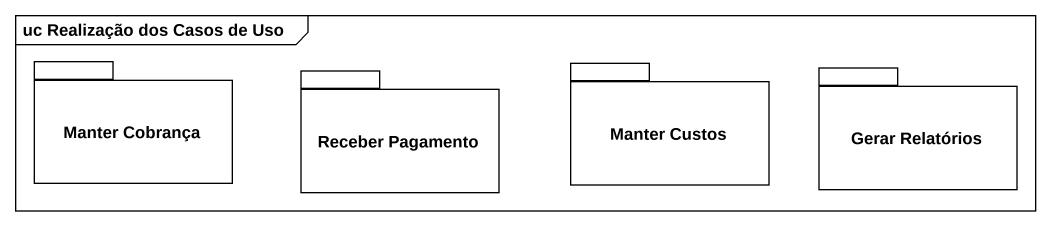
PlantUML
@startuml
mainframe uc Realização dos Casos de Uso
package "Manter Cobrança" as Manter_Cobrança {
}
package "Receber Pagamento" as Receber_Pagamento {
}
package "Manter Custos" as Manter_Custos {
}
package "Gerar Relatórios" as Gerar_Relatórios {
}
@enduml
